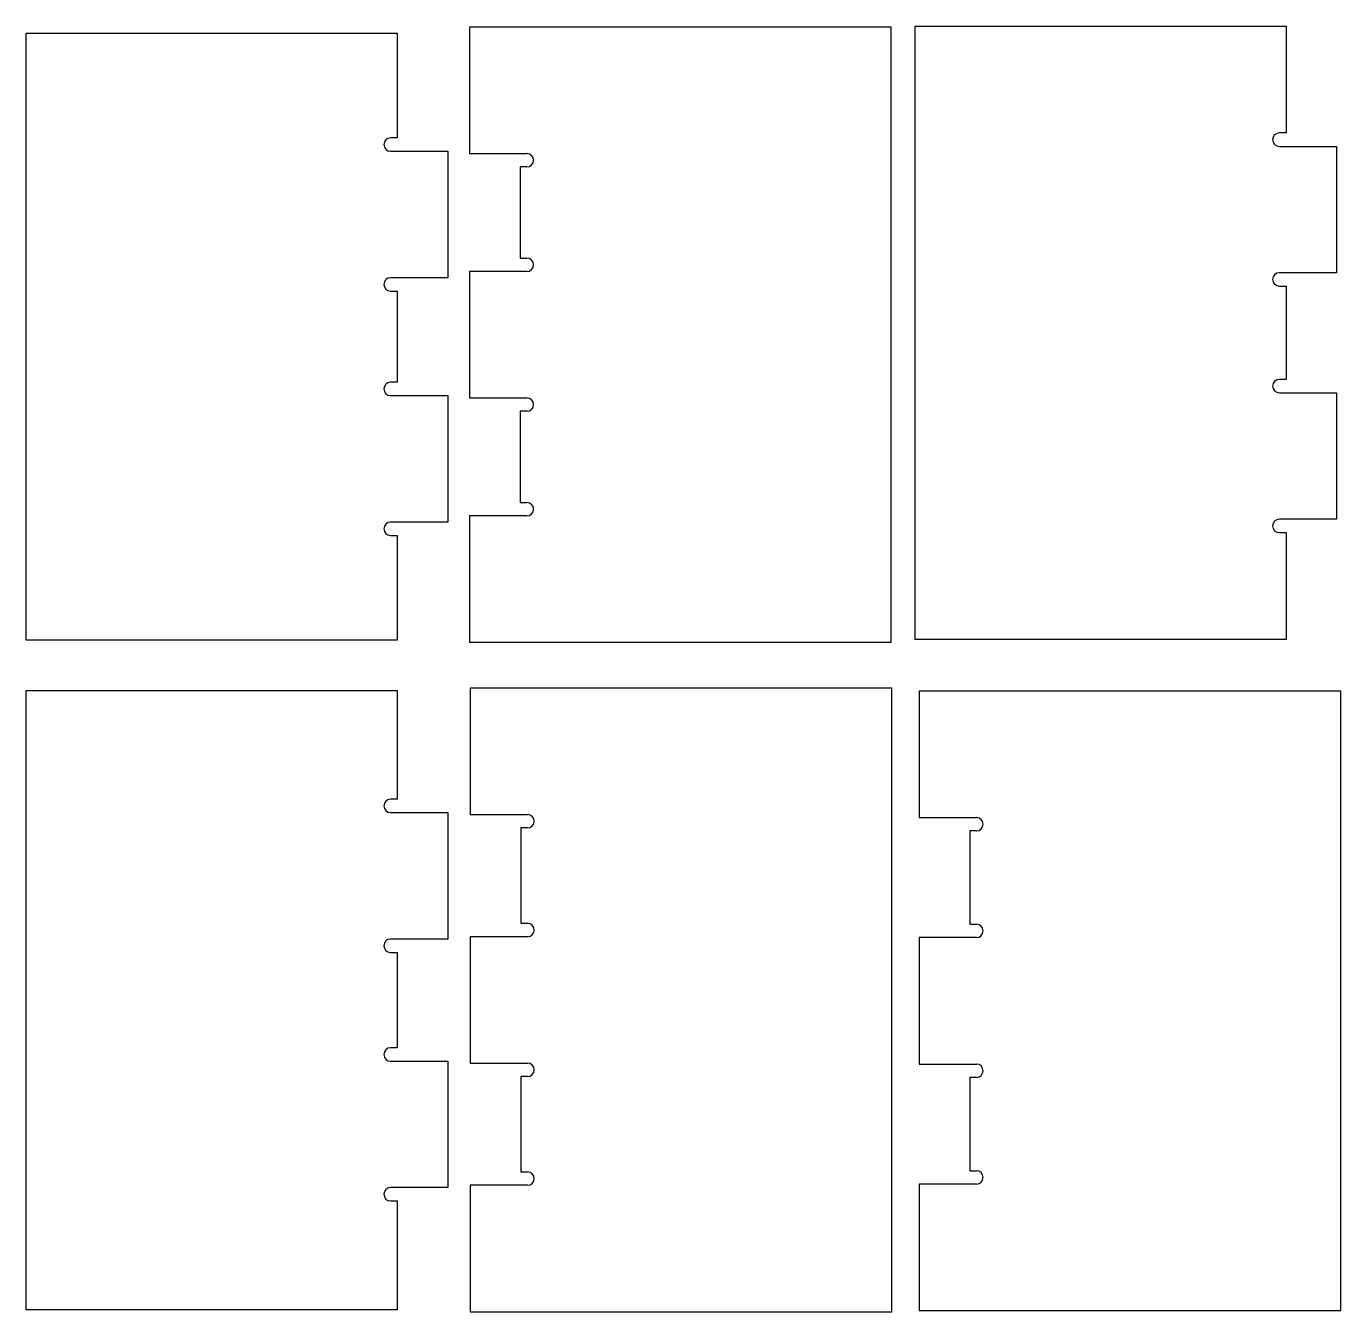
# Model space of a CAD drawing. Header units: millimetres. Extents: x 4 to 316, y 4 to 309.
import ezdxf

# ---------------------------------------------------------------- set-up
doc = ezdxf.new("R2010")
doc.units = ezdxf.units.MM
doc.header["$MEASUREMENT"] = 0
doc.layers.add('Default', color=178, linetype='Continuous', true_color=0x000000)

msp = doc.modelspace()

# ---------------------------------------------------------------- linework, layer by layer
at = {"layer": 'Default'}
for p, q in [((4, 162.95), (4, 306.95)), ((4, 306.95), (92, 306.95)), ((92, 306.95), (92, 282.12)), ((109.16, 308.42), (109.16, 278.42)), ((214.84, 191.62), (214.84, 308.62)), ((214.84, 308.62), (302.84, 308.62)), ((302.84, 308.62), (302.84, 283.29)), ((92, 282.12), (90.41, 282.12)), ((302.84, 283.29), (301.25, 283.29)), ((90.41, 278.95), (92, 278.95)), ((92, 278.95), (104, 278.95)), ((104, 278.95), (104, 248.95)), ((109.16, 278.42), (121.16, 278.42)), ((121.16, 278.42), (122.75, 278.42)), ((301.25, 280.12), (302.84, 280.12)), ((302.84, 280.12), (314.84, 280.12)), ((314.84, 280.12), (314.84, 250.12)), ((122.75, 275.24), (121.16, 275.24)), ((121.16, 275.24), (121.16, 253.59)), ((121.16, 253.59), (122.75, 253.59)), ((121.16, 250.42), (109.16, 250.42)), ((109.16, 250.42), (109.16, 220.42)), ((122.75, 250.42), (121.16, 250.42)), ((302.84, 250.12), (301.25, 250.12)), ((314.84, 250.12), (302.84, 250.12)), ((92, 248.95), (90.41, 248.95)), ((104, 248.95), (92, 248.95)), ((301.25, 246.94), (302.84, 246.94)), ((302.84, 246.94), (302.84, 224.79)), ((90.41, 245.77), (92, 245.77)), ((92, 245.77), (92, 224.12)), ((302.84, 224.79), (301.25, 224.79)), ((92, 224.12), (90.41, 224.12)), ((301.25, 221.62), (302.84, 221.62)), ((302.84, 221.62), (314.84, 221.62)), ((314.84, 221.62), (314.84, 191.62)), ((90.41, 220.95), (92, 220.95)), ((92, 220.95), (104, 220.95)), ((104, 220.95), (104, 190.95)), ((109.16, 220.42), (121.16, 220.42)), ((121.16, 220.42), (122.75, 220.42)), ((122.75, 217.24), (121.16, 217.24)), ((121.16, 217.24), (121.16, 195.59)), ((121.16, 195.59), (122.75, 195.59)), ((121.16, 192.42), (109.16, 192.42)), ((109.16, 192.42), (109.16, 162.42)), ((122.75, 192.42), (121.16, 192.42)), ((214.84, 163.12), (214.84, 191.62)), ((302.84, 191.62), (301.25, 191.62)), ((314.84, 191.62), (302.84, 191.62)), ((90.41, 187.77), (92, 187.77)), ((92, 187.77), (92, 162.95)), ((301.25, 188.44), (302.84, 188.44)), ((302.84, 188.44), (302.84, 163.12)), ((92, 162.95), (4, 162.95)), ((302.84, 163.12), (214.84, 163.12)), ((4, 33), (4, 151)), ((4, 151), (92, 151)), ((92, 151), (92, 125.17)), ((209.32, 151.54), (109.32, 151.54)), ((109.32, 151.54), (109.32, 121.54)), ((125.1, 151.54), (123.51, 151.54)), ((209.32, 3.54), (209.32, 151.54)), ((315.81, 150.83), (215.81, 150.83)), ((215.81, 150.83), (215.81, 120.83)), ((315.81, 3.83), (315.81, 150.83)), ((92, 125.17), (90.41, 125.17)), ((90.41, 122), (92, 122)), ((92, 122), (104, 122)), ((104, 122), (104, 92)), ((109.32, 121.54), (121.32, 121.54)), ((121.32, 121.54), (122.91, 121.54)), ((215.81, 120.83), (227.81, 120.83)), ((227.81, 120.83), (229.4, 120.83)), ((122.91, 118.37), (121.32, 118.37)), ((121.32, 118.37), (121.32, 95.72)), ((229.4, 117.65), (227.81, 117.65)), ((227.81, 117.65), (227.81, 95.5)), ((121.32, 95.72), (122.91, 95.72)), ((227.81, 95.5), (229.4, 95.5)), ((92, 92), (90.41, 92)), ((104, 92), (92, 92)), ((121.32, 92.54), (109.32, 92.54)), ((109.32, 92.54), (109.32, 62.54)), ((122.91, 92.54), (121.32, 92.54)), ((227.81, 92.33), (215.81, 92.33)), ((215.81, 92.33), (215.81, 62.33)), ((229.4, 92.33), (227.81, 92.33)), ((90.41, 88.82), (92, 88.82)), ((92, 88.82), (92, 66.17)), ((92, 66.17), (90.41, 66.17)), ((90.41, 63), (92, 63)), ((92, 63), (104, 63)), ((104, 63), (104, 33)), ((109.32, 62.54), (121.32, 62.54)), ((121.32, 62.54), (122.91, 62.54)), ((122.91, 59.37), (121.32, 59.37)), ((121.32, 59.37), (121.32, 36.72)), ((215.81, 62.33), (227.81, 62.33)), ((227.81, 62.33), (229.4, 62.33)), ((229.4, 59.15), (227.81, 59.15)), ((227.81, 59.15), (227.81, 37)), ((121.32, 36.72), (122.91, 36.72)), ((227.81, 37), (229.4, 37)), ((4, 4), (4, 33)), ((92, 33), (90.41, 33)), ((104, 33), (92, 33)), ((121.32, 33.54), (109.32, 33.54)), ((109.32, 33.54), (109.32, 3.54)), ((122.91, 33.54), (121.32, 33.54)), ((227.81, 33.83), (215.81, 33.83)), ((215.81, 33.83), (215.81, 3.83)), ((229.4, 33.83), (227.81, 33.83)), ((90.41, 29.82), (92, 29.82)), ((92, 29.82), (92, 4)), ((92, 4), (4, 4)), ((109.32, 3.54), (209.32, 3.54)), ((215.81, 3.83), (315.81, 3.83))]:
    msp.add_line(p, q, dxfattribs=at)
for points in [[(209.16, 308.42), (109.16, 308.42)], [(209.16, 162.42), (209.16, 308.42)], [(104, 190.95), (90.41, 190.95)], [(109.16, 162.42), (209.16, 162.42)]]:
    msp.add_lwpolyline(points, dxfattribs=at)
for centre, start, end in [((90.41, 280.54), 90, 270), ((301.25, 281.71), 90, 270), ((122.75, 276.83), 270, 90), ((122.75, 252), 270, 90), ((301.25, 248.53), 90, 270), ((90.41, 247.36), 90, 270), ((301.25, 223.21), 90, 270), ((90.41, 222.54), 90, 270), ((122.75, 218.83), 270, 90), ((122.75, 194), 270, 90), ((90.41, 189.36), 90, 270), ((301.25, 190.03), 90, 270), ((90.41, 123.59), 90, 270), ((122.91, 119.95), 270, 90), ((229.4, 119.24), 270, 90), ((122.91, 94.13), 270, 90), ((229.4, 93.92), 270, 90), ((90.41, 90.41), 90, 270), ((90.41, 64.59), 90, 270), ((122.91, 60.95), 270, 90), ((229.4, 60.74), 270, 90), ((122.91, 35.13), 270, 90), ((229.4, 35.42), 270, 90), ((90.41, 31.41), 90, 270)]:
    msp.add_arc(centre, 1.59, start, end, dxfattribs=at)

doc.saveas('drawing.dxf')
